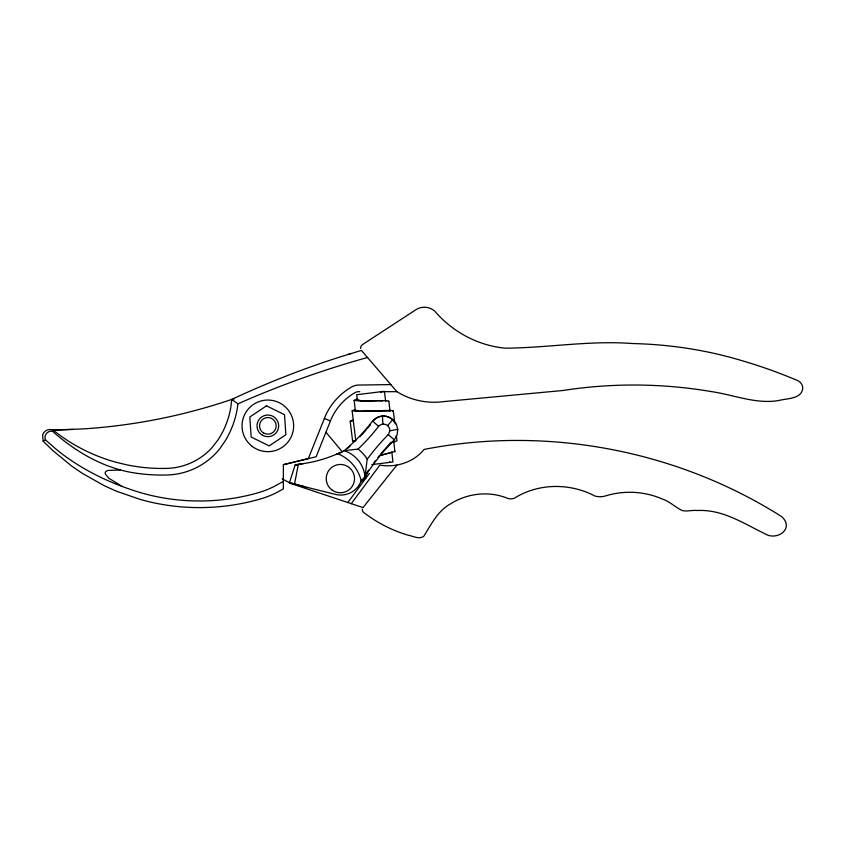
<?xml version="1.0" encoding="UTF-8"?>
<svg xmlns="http://www.w3.org/2000/svg" width="845" height="845" viewBox="0 0 845 845"><rect width="100%" height="100%" fill="white"/><g stroke="black" fill="none" stroke-linecap="round" stroke-linejoin="round"><path stroke-width="1.27" d="M360.583 348.436L360.921 346.323L362.325 344.697L416.289 309.471C422.004 305.901 429.947 306.672 434.879 311.277C452.529 331.905 478.048 345.616 505.141 348.172C547.549 347.918 589.926 340.25 632.546 343.545C669.398 344.39 706.04 349.904 741.361 360.498C760.521 366.075 779.354 372.793 797.722 380.609C800.511 381.834 802.496 384.591 802.75 387.633C802.38 399.315 786.642 398.27 778.456 400.583C755.483 404.301 733.46 394.721 711.089 391.552C662.184 383.218 611.949 382.869 562.928 390.496L443.583 401.607C427.496 403.836 410.712 400.266 396.928 391.679L361.417 350.411L339.299 357.192A902.608 902.608 0 0 0 231.72 399.431L230.907 406.572A84.521 84.521 0 0 1 228.551 417.092L227.474 420.514A84.521 84.521 0 0 1 218.052 439.854L211.81 447.861A63.354 63.354 0 0 1 166.803 468.394A174.07 174.07 0 0 1 126.222 464.718L116.304 462.321A174.07 174.07 0 0 1 61.231 436.242L53.087 430.084A7.88 7.88 0 0 0 42.599 434.869L43.158 441.132L52.221 450.036L71.825 466.186L82.314 473.358L104.453 485.801L116.029 491.029L140.016 499.384A215.718 215.718 0 0 0 177.418 506.504A220.629 220.629 0 0 0 259.753 499.173A96.626 96.626 0 0 0 277.128 492.36L283.371 488.854L283.371 464.676L308.319 458.592L325.684 415.265A63.523 63.523 0 0 1 351.541 387.01A14.809 14.809 0 0 1 359.643 385.045L390.834 384.591M362.315 509.134C361.776 512.26 365.61 513.591 367.427 515.228C379.68 524.08 393.432 530.84 407.924 535.128C412.941 535.973 418.782 539.68 423.662 536.448C431.108 524.597 437.731 510.781 450.913 503.631C467.496 493.248 489.086 490.776 507.275 498.212C509.546 499.068 512.102 499.068 514.362 498.212C538.497 483.044 569.931 482.833 594.933 496.036C598.408 497.008 602.168 496.966 605.622 495.899C624.265 490.121 644.904 491.304 662.765 499.194C670.106 501.645 675.525 507.581 682.464 510.623C687.397 511.7 692.499 509.915 697.495 510.496C722.517 509.271 743.368 523.308 764.746 533.66C776.671 541.381 794.775 528.833 781.889 516.77C676.813 450.005 546.208 425.426 424.053 449.434C413.617 462.384 396.104 467.845 379.859 465.109L351.266 503.673M389.788 430.792L388.753 433.918L385.795 437.129A234.604 234.604 0 0 0 372.434 452.476L367.205 459.162L364.987 476.643L361.216 480.847A21.79 21.79 0 0 1 336.13 494.557L289.37 482.928L295.18 464.824L305.108 463.345A134.682 134.682 0 0 0 337.683 453.723A167.859 134.682 64.8 0 0 344.168 450.66L358.016 449.096L359.938 447.269A187.78 187.78 0 0 0 374.483 431.499L379.204 425.69A6.359 6.359 0 0 1 389.112 427.57L389.439 428.33A6.359 6.359 0 0 1 389.788 430.792L397.773 429.366L396.273 423.958L392.819 419.532A14.376 14.376 0 0 0 372.539 421.042A179.774 179.774 0 0 1 344.168 450.66A30.547 30.547 0 0 1 364.987 476.643L367.131 473.348A226.597 226.597 0 0 1 394.33 439.822L397.097 434.932L397.773 429.366M367.512 357.498L360.118 359.569A951.026 951.026 0 0 0 245.441 400.551L237.941 403.836L237.434 407.596A91.133 91.133 0 0 1 225.626 440.192L220.313 448.04A69.945 69.945 0 0 1 167.014 475.006A180.841 180.841 0 0 1 135.285 473.063C104.178 468.51 75.807 452.001 52.612 431.32C47.975 430.073 43.275 435.513 45.514 439.865L54.355 447.734C79.757 469.059 110.146 483.667 141.823 493.026A209.306 209.306 0 0 0 178.115 499.923A213.88 213.88 0 0 0 257.894 492.825A90.225 90.225 0 0 0 274.129 486.466L283.371 481.375M366.561 473.739L366.212 477.689L360.72 482.051M294.493 484.196L298.338 464.349L303.334 463.609M357.298 399.769L356.674 394.71L384.2 391.33L384.116 391.985M357.245 398.946L354.108 400.35L360.033 401.058L385.183 400.636L388.658 401.016L388.425 401.66M52.612 431.32L53.087 430.084L73.24 429.429M359.748 391.679A8.186 8.186 0 0 0 354.847 392.735A56.921 56.921 0 0 0 330.427 420.968L316.167 456.733L283.371 464.676M354.583 409.688L352.143 410.807L359.252 411.367L389.006 410.374L393.062 410.691L392.745 411.346M391.826 451.758L392.914 461.983L371.789 464.602M368.504 470.095L366.276 473.348L367.131 473.348M393.781 441.312L394.847 451.536L380.799 455.307M355.46 410.195L359.6 411.114L389.915 411.082M347.823 502.521L369.402 473.422M396.326 435.65L396.97 440.868L391.267 442.791M396.896 465.109L363.012 507.591L291.388 483.678L282.135 478.872M381.095 392.355L381.063 391.721M354.393 441.586L352.629 441.196L350.189 421.254L353.009 420.092M353.527 420.641L350.189 421.254M387.591 425.616L392.819 419.532M389.957 443.604L385.531 448.441A226.302 226.302 0 0 0 380.398 454.409M357.741 399.505C362.494 402.748 375.222 399.843 382.531 400.952M393.643 441.481L392.46 442.03M43.158 441.132L45.514 439.865M341.982 452.244L336.046 454.43M390.728 452.455L388.922 453.078M347.823 354.52L351.319 353.442M390.274 442.706L391.488 442.357M386.418 453.797L387.749 453.427M384.961 454.177L380.049 455.392M352.629 441.196L355.777 440.805L352.143 410.807M390.105 462.352L389.608 461.782M53.087 430.084L83.391 428.901A578.128 578.128 0 0 0 231.72 399.431A96.657 96.657 0 0 1 234.16 398.946M380.451 391.679L396.928 391.679M296.764 464.592L298.274 464.475M295.423 464.782L298.169 464.634M295.18 464.824L298.074 464.824M289.37 482.928L292.719 483.192M366.128 410.818L367.733 410.818M120.106 470.042L108.139 470.401L106.143 471.204L105.213 472.408L105.35 474.003L108.847 478.281L121.669 486.107M368.589 410.712L365.167 410.522M305.563 486.952L293.637 483.71M394.467 450.976L395.006 451.314M324.322 418.433L330.427 420.968M231.72 399.431L237.941 403.836M358.016 449.096L359.526 450.258A38.564 38.564 0 0 1 366.857 458.56L367.205 459.162M392.154 419.532C388.299 415.856 382.109 414.969 377.43 417.588A13.499 13.499 0 0 0 373.31 421.042M388.235 434.605L394.33 439.822M372.539 421.042L378.581 426.324M325.948 432.186L341.771 451.198M393.411 420.852L394.488 422.342M395.09 423.419L395.386 423.958M393.284 410.871L394.731 422.606M388.869 401.195L390.094 411.198M384.443 391.531L385.669 401.533M354.108 400.35L355.481 411.61M382.373 416.089L382.965 424.095M370.522 424.644A179.436 179.436 0 0 1 367.607 428.172M366.117 429.915A179.436 179.436 0 0 1 359.938 436.664M350.052 446.192A191.382 191.34 -40.5 0 1 347.475 448.452M337.683 453.723A38.828 38.828 0 0 1 361.216 480.847M373.881 462.648A226.302 226.302 0 0 1 375.476 460.567M377.905 457.462A226.302 226.302 0 0 1 379.563 455.423M266.502 405.822L249.824 416.997L251.166 437.034L269.185 445.896L285.863 434.721L284.522 414.684L266.502 405.822M263.672 433.073A8.334 8.334 0 0 0 276.178 425.859A8.334 8.334 0 0 0 263.672 418.645A8.334 8.334 0 0 0 263.672 433.073M262.425 435.238A10.827 10.827 0 0 0 278.67 425.859A10.827 10.827 0 0 0 262.425 416.479A10.827 10.827 0 0 0 262.425 435.238M252.296 446.466A25.815 25.815 0 0 0 293.458 429.028A25.815 25.815 0 0 0 257.778 402.093A25.815 25.815 0 0 0 252.296 446.466M332.243 490.195A14.164 14.164 0 0 0 354.488 479.854A14.164 14.164 0 0 0 334.419 465.764A14.164 14.164 0 0 0 332.243 490.195"/></g></svg>
